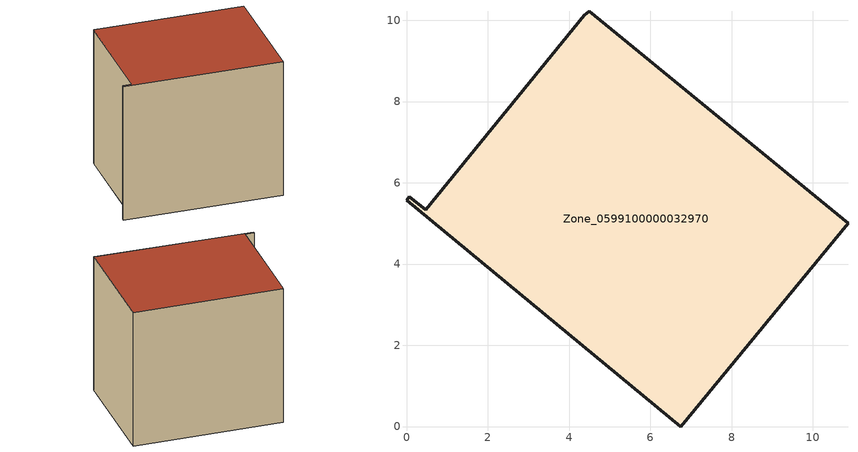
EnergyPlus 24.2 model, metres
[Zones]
Zone_0599100000032970
 floor ground (C_G): 0.47,5.34 4.38,10.12 4.5,10.22 10.87,5 6.75,0 0,5.57 0.07,5.66 z0
 wall outside (C_F): 6.75,0 10.87,5 4.5,10.22 4.38,10.12 0.47,5.34 0.07,5.66 0,5.57 6.75,0 z0:7.86
 roof outside (C_R): 4.38,10.12 0.47,5.34 0.07,5.66 0,5.57 6.75,0 10.87,5 4.5,10.22 z7.86
[BUILDING]
Pand.0599100000032970: North Axis=0; Terrain=City; Loads Convergence Tolerance Value=0.04; Temperature Convergence Tolerance Value=0.4; Solar Distribution=FullExterior; Maximum Number of Warmup Days=25; Minimum Number of Warmup Days=1
[Site:Location]
Rotterdam.The.Hague.AP_ZH_NLD Design_Conditions: Latitude=51.96; Longitude=4.45; Time Zone=1; Elevation=-4.5
[SITE:GROUNDTEMPERATURE:BUILDINGSURFACE]
18, 18, 18, 18, 18, 18, 18, 18, 18, 18, 18, 18
[MATERIAL] Thermal Absorptance=0.9; Solar Absorptance=0.7; Visible Absorptance=0.7
Name | Roughness | Thickness | Conductivity | Density | Specific Heat
G.TI.1946-1964 | MediumSmooth | 0.15 | 1 | 540 | 1210
F.TI.1946-1964 | Rough | 0.3 | 0.857143 | 1920 | 840
R.TI.1946-1964 | MediumRough | 0.2 | 0.277778 | 1500 | 1000
[CONSTRUCTION]
C_G: G.TI.1946-1964
C_F: F.TI.1946-1964
C_R: R.TI.1946-1964
[ZONE]
Zone_0599100000032970: Type=1; Multiplier=1; Ceiling Height=Autocalculate; Volume=Autocalculate; Floor Area=autocalculate; Part of Total Floor Area=Yes
[ZONEINFILTRATION:DESIGNFLOWRATE]
Infil_Zone_0599100000032970: Zone or ZoneList or Space or SpaceList=Zone_0599100000032970; Schedule=AlwaysOn; Design Flow Rate Calculation Method=Flow/Area; Flow Rate per Floor Area=0.003; Constant Term Coefficient=1; Temperature Term Coefficient=0; Velocity Term Coefficient=0; Velocity Squared Term Coefficient=0
[HVACTEMPLATE:ZONE:IDEALLOADSAIRSYSTEM]
Zone_0599100000032970: Maximum Heating Supply Air Temperature=50; Minimum Cooling Supply Air Temperature=13; Maximum Heating Supply Air Humidity Ratio=0.0156; Minimum Cooling Supply Air Humidity Ratio=0.0077; Heating Limit=NoLimit; Cooling Limit=NoLimit; Dehumidification Control Type=ConstantSensibleHeatRatio; Cooling Sensible Heat Ratio=0.7; Dehumidification Setpoint=60; Humidification Control Type=None; Humidification Setpoint=30; Outdoor Air Method=None; Outdoor Air Flow Rate per Person=0.00944; Outdoor Air Flow Rate per Zone Floor Area=0; Outdoor Air Flow Rate per Zone=0; Demand Controlled Ventilation Type=None; Outdoor Air Economizer Type=NoEconomizer; Heat Recovery Type=None; Sensible Heat Recovery Effectiveness=0.7; Latent Heat Recovery Effectiveness=0.65
[ZONECONTROL:THERMOSTAT]
ThermostatControl_Zone_0599100000032970: Zone or ZoneList=Zone_0599100000032970; Control Type Schedule=DualSetpointControlType; Control 1=Thermostat_Zone_0599100000032970; Temperature Difference Between Cutout And Setpoint=0
[THERMOSTATSETPOINT:DUALSETPOINT]
Thermostat_Zone_0599100000032970: Heating Setpoint Temperature Schedule=HeatingSetpoint_Zone_0599100000032970; Cooling Setpoint Temperature Schedule=CoolingSetpoint_Zone_0599100000032970
[SCHEDULE:COMPACT]
HeatingSetpoint_Zone_0599100000032970: Through: 12/31, For: AllDays, Until: 24:00, 21
CoolingSetpoint_Zone_0599100000032970: Through: 12/31, For: AllDays, Until: 24:00, 24
DualSetpointControlType: Through: 12/31, For: AllDays, Until: 24:00, 4
AlwaysOn: Through: 12/31, For: AllDays, Until: 24:00, 1
